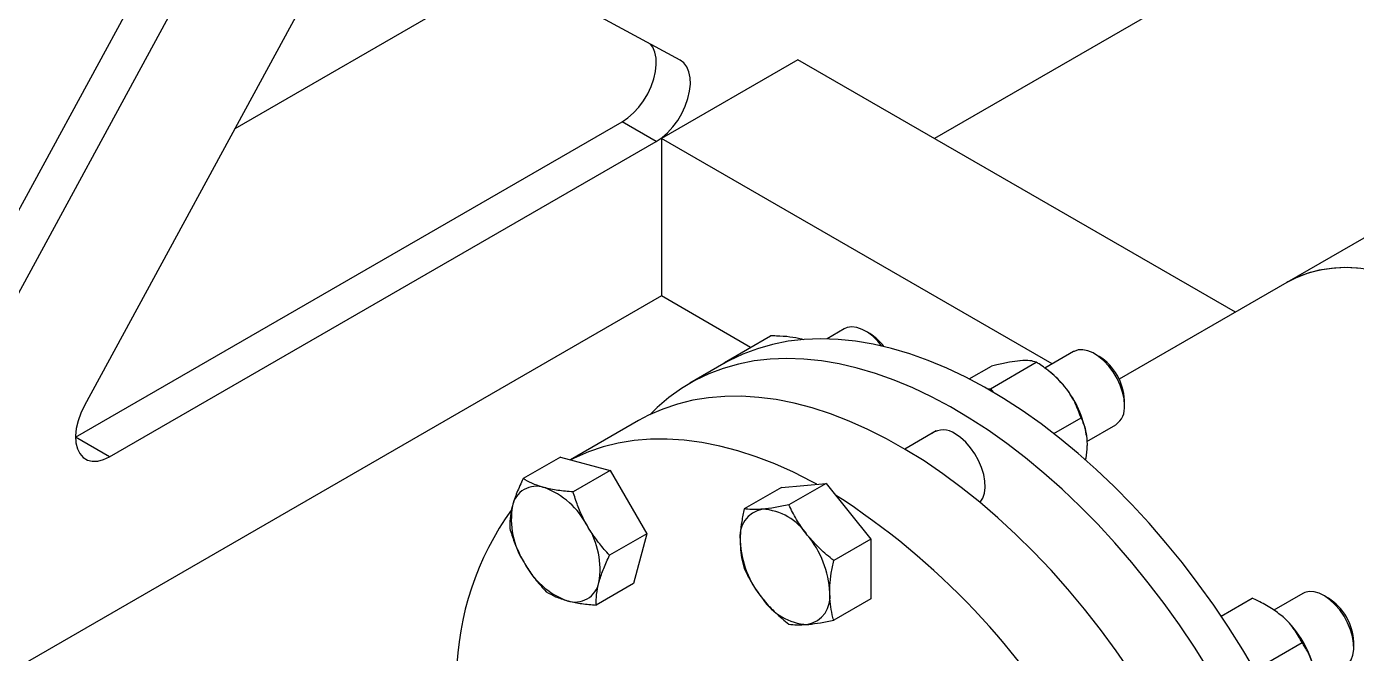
# Model space of a CAD drawing. Header units: inches. Extents: x 0.9 to 37.1, y -8.4 to 11.7.
# Drawn here: x 13.7337 to 13.8772, y 4.042 to 4.1097 of the extents above; entities that cross this region are included whole.
import ezdxf

# ---------------------------------------------------------------- set-up
doc = ezdxf.new("R2010")
doc.units = ezdxf.units.IN
doc.header["$MEASUREMENT"] = 0

msp = doc.modelspace()

# ---------------------------------------------------------------- linework, layer by layer
at = {"color": 7, "linetype": 'Continuous', "lineweight": 25}
for p, q in [((13.71326789211498, 4.05379333925503), (13.75935543581776, 4.138706037039272)), ((13.71695073993366, 4.051667276463824), (13.76303828363644, 4.136579974248067)), ((13.94385556673828, 4.124851828368741), (13.86967435968822, 4.082027929071073)), ((13.80420364040544, 4.106055782657646), (13.77290656637997, 4.123029613404078)), ((13.87137242255358, 4.120514131825578), (13.83166112536957, 4.097589287930276)), ((13.76762281439943, 4.11979314592771), (13.73992516100196, 4.068762383962175)), ((13.78604595003711, 4.115903526341521), (13.75614176356895, 4.098640206953539)), ((13.81692733963488, 4.106094921387419), (13.80219594836016, 4.097590670222599)), ((13.86414573498693, 4.078836321966283), (13.81692733963488, 4.106094921387419)), ((13.73896242760116, 4.065338861278932), (13.7979571550241, 4.099395792498036)), ((13.80164000284278, 4.097269729706832), (13.7979571550241, 4.099395792498036)), ((13.84437195324501, 4.073242980857712), (13.80219594836016, 4.097590670222599)), ((13.80219594836016, 4.097590670222599), (13.80219594836016, 4.080579403308313)), ((13.74264527541984, 4.063212798487728), (13.80164000284278, 4.097269729706832)), ((13.86967435968822, 4.082027929071071), (13.85159436341589, 4.071590569388501)), ((13.80219594836016, 4.080579403308313), (13.71229039027719, 4.028678029378825)), ((13.81181428787319, 4.075026854096773), (13.80219594836016, 4.080579403308313)), ((13.80900844196832, 4.073407073733887), (13.81396187228444, 4.076266628188058)), ((13.82192772628146, 4.077016518129071), (13.82007849517911, 4.075948979736879)), ((13.82469387225689, 4.076509269279218), (13.82420671068081, 4.076790593102097)), ((13.84666730961479, 4.074568061884843), (13.84356478460216, 4.072777012318611)), ((13.80893189564895, 4.073272873986193), (13.80524904783027, 4.071146811194988)), ((13.80897988365945, 4.073300484220828), (13.80900844196832, 4.073407073733887)), ((13.80900844196832, 4.073407073733887), (13.80911655913632, 4.073378112401654)), ((13.83542119920872, 4.071613883427993), (13.83781478611913, 4.07299567173918)), ((13.83769325214111, 4.070568161629517), (13.84264668245724, 4.073427716083688)), ((13.84943345559022, 4.074060813034991), (13.84894629401414, 4.07434213685787)), ((13.84413913510952, 4.072360490487697), (13.84392005548481, 4.072532058913222)), ((13.83739297638517, 4.070541312452078), (13.83769325214111, 4.070568161629517)), ((13.83769325214111, 4.070568161629517), (13.83799660927936, 4.070190788233498)), ((13.85216826210993, 4.068760919679085), (13.85216826210993, 4.069323475893638)), ((13.84453920065784, 4.065720016095104), (13.84747857879535, 4.067416882975059)), ((13.79972145509664, 4.067112906424993), (13.79238924074814, 4.062880109179225)), ((13.83185805759594, 4.066018862669179), (13.82844872396009, 4.064050696254808)), ((13.84809729057899, 4.064869243121276), (13.85122423092238, 4.066674387357937)), ((13.74264527541984, 4.063212798487728), (13.73896242760116, 4.065338861278932)), ((13.84805752693431, 4.065523350057588), (13.8480482288951, 4.065589007735272)), ((13.79128541831276, 4.063175789956532), (13.7872681057217, 4.060856644762104)), ((13.79128541831276, 4.063175789956532), (13.79667469839916, 4.0617321641758)), ((13.79667469839916, 4.0617321641758), (13.7926573858081, 4.059413018981373)), ((13.79667469839916, 4.0617321641758), (13.80061992523862, 4.054898830862522)), ((13.81513833214745, 4.059904833507656), (13.81997022848556, 4.060336877852162)), ((13.81997022848556, 4.060336877852162), (13.8159529158945, 4.058017732657735)), ((13.81997022848556, 4.060336877852162), (13.82480212482367, 4.054326044743533)), ((13.81513833214745, 4.059904833507656), (13.81112101955639, 4.057585688313229)), ((13.80061992523862, 4.054898830862522), (13.79660261264756, 4.052579685668094)), ((13.80061992523862, 4.054898830862522), (13.79917587199169, 4.049509123329975)), ((13.82480212482367, 4.054326044743533), (13.8207848122326, 4.052006899549106)), ((13.82480212482367, 4.054326044743533), (13.82480212482367, 4.047883167290397)), ((13.79917587199169, 4.049509123329975), (13.79515855940062, 4.047189978135548)), ((13.82480212482367, 4.047883167290397), (13.8207848122326, 4.04556402209597)), ((13.86260023763733, 4.045997274829024), (13.86594221254364, 4.047926555876533)), ((13.87140689294813, 4.048452803208171), (13.8682868286185, 4.04665162840976)), ((13.87417303892355, 4.047945554358319), (13.87368587734747, 4.048226878181198)), ((13.86637806231391, 4.040288296861362), (13.87133149263003, 4.043147851315534)), ((13.87690784544326, 4.042645661002412), (13.87690784544326, 4.043208217216966))]:
    msp.add_line(p, q, dxfattribs=at)
at = {"color": 7, "linetype": 'Continuous', "lineweight": 25, "flags": 128}
for points in [[(13.7979571550241, 4.099395792498036), (13.79857806001868, 4.099815109717944), (13.79918118928445, 4.100344175205726), (13.79974927598935, 4.100967842482107), (13.80026605652574, 4.101668256737616), (13.80071673611704, 4.102425365993337), (13.80108841237358, 4.103217495163824), (13.80137044467174, 4.104021966587527), (13.80155475878167, 4.10481574925972), (13.80163607802228, 4.105576118181187), (13.80161207432604, 4.106281304946346), (13.80148343488857, 4.106911120945335), (13.8012538424951, 4.107447535338495), (13.80101323760583, 4.107786083614516)], [(13.80164000284278, 4.097269729706832), (13.80226090783736, 4.097689046926739), (13.80286403710313, 4.098218112414521), (13.80343212380803, 4.098841779690901), (13.80394890434442, 4.099542193946411), (13.80439958393572, 4.100299303202132), (13.80477126019226, 4.101091432372618), (13.80505329249042, 4.101895903796322), (13.80523760660035, 4.102689686468516), (13.80531892584096, 4.103450055389981), (13.80529492214472, 4.104155242155141), (13.80516628270724, 4.104785058154129), (13.80493669031378, 4.105321472547288), (13.8046127179057, 4.105749128465424), (13.80420364040544, 4.106055782657646)], [(13.87731543966924, 4.083589893049887), (13.8758839270994, 4.083643642800088), (13.87449872698265, 4.083565275174466), (13.87316564932967, 4.083355118874075), (13.87189028553143, 4.083014055367475), (13.87067798490691, 4.082543515193541), (13.86967435968822, 4.082027929071071)], [(13.88692556178123, 4.080319643474566), (13.8853462275648, 4.081172286027244), (13.88377351762494, 4.081903176933261), (13.88221402845368, 4.082509250582153), (13.88067430109057, 4.082987964890412), (13.87916079368726, 4.083337311963865), (13.87767985441979, 4.083555826519477), (13.8762376948621, 4.083642592031264), (13.87484036393256, 4.083597244574518), (13.87349372252271, 4.083419974352229), (13.8722034189146, 4.083111524897318), (13.87097486508998, 4.08267318995399), (13.86981321403055, 4.08210680805133), (13.86967435968822, 4.082027929071073)], [(13.86640065479487, 4.039885683443208), (13.8649340285629, 4.042363281093805), (13.86339829206334, 4.044793621243636), (13.86179732469986, 4.047170564642557), (13.86013517065497, 4.049488106925252), (13.85841602867405, 4.051740393778779), (13.85664424145893, 4.053921735731076), (13.85482428469789, 4.056026622523057), (13.85296075575967, 4.058049737028007), (13.85105836208008, 4.059985968683104), (13.84912190927068, 4.061830426399146), (13.84715628897931, 4.063578450915865), (13.84516646653343, 4.065225626571624), (13.84315746839723, 4.066767792457764), (13.84113436947436, 4.068201052929411), (13.83910228028826, 4.069521787446227), (13.8370663340726, 4.070726659718198), (13.83503167380421, 4.071812626133396), (13.83300343921151, 4.072776943446408), (13.8309867537911, 4.07361717570801), (13.82898671186538, 4.074331200418587), (13.82700836571385, 4.074917213889752), (13.82505671281056, 4.075373735800617), (13.82313668320014, 4.075699612937215), (13.82125312704401, 4.075894022105617), (13.81941080236851, 4.07595647221139), (13.81761436304564, 4.075886805500148), (13.81586834703705, 4.07568519795605), (13.81417716493071, 4.075352158857249), (13.81254508879939, 4.074888529489412), (13.81097624140905, 4.07429548102056), (13.80947458580436, 4.073574511542596), (13.80893189564895, 4.073272873986193)], [(13.82596116955624, 4.075177508312737), (13.82553887584343, 4.075688418308638), (13.82499357190054, 4.07622355603753), (13.82442296075701, 4.07665732562338), (13.82384538232449, 4.076975785354792), (13.82327940044903, 4.077168699673968), (13.82274320625379, 4.077229868155959), (13.82225403346141, 4.077157324795426), (13.82192772628146, 4.077016518129071)], [(13.85216826210993, 4.068760919679085), (13.8521164753403, 4.069455264075391), (13.85196277950081, 4.070187083403002), (13.85171211450218, 4.070932856386583), (13.85137253692373, 4.07166861326882), (13.85095496106824, 4.072370706218135), (13.85047280816727, 4.073016569389451), (13.8499415750118, 4.073585444209026), (13.84937833587252, 4.074059046572085), (13.84880119371882, 4.074422154509001), (13.84822869837438, 4.074663097431913), (13.84767925031064, 4.074774131237032), (13.84717050924043, 4.0747516872065), (13.84671882652037, 4.074596486709927), (13.84666730961479, 4.074568061884843)], [(13.86125118074422, 4.0402372183026), (13.85971544424466, 4.042667558452432), (13.85811447688118, 4.045044501851352), (13.85645232283629, 4.047362044134046), (13.85473318085537, 4.049614330987573), (13.85296139364025, 4.051795672939871), (13.85114143687921, 4.053900559731852), (13.84927790794099, 4.055923674236801), (13.8473755142614, 4.057859905891899), (13.845439061452, 4.059704363607941), (13.84347344116063, 4.06145238812466), (13.84148361871475, 4.06309956378042), (13.83947462057855, 4.064641729666558), (13.83745152165567, 4.066074990138207), (13.83541943246959, 4.067395724655022), (13.83338348625392, 4.068600596926993), (13.83134882598553, 4.069686563342191), (13.82932059139283, 4.070650880655204), (13.82730390597242, 4.071491112916805), (13.82530386404671, 4.072205137627382), (13.82332551789517, 4.072791151098548), (13.82137386499188, 4.073247673009412), (13.81945383538146, 4.07357355014601), (13.81757027922533, 4.073767959314411), (13.81572795454983, 4.073830409420185), (13.81393151522696, 4.073760742708943), (13.81218549921837, 4.073559135164845), (13.81049431711203, 4.073226096066044), (13.80886224098072, 4.072762466698207), (13.80729339359037, 4.072169418229356), (13.80579173798568, 4.071448448751391), (13.804361067479, 4.070601379495786), (13.80300499606822, 4.069630350232996), (13.80172694930739, 4.068537813867212), (13.80092913142636, 4.06775293475454)], [(13.73992516100196, 4.068762383962175), (13.73952904003449, 4.067933178995508), (13.73923110642429, 4.067089241877333), (13.73904074756037, 4.066257163652639), (13.73896396133169, 4.065463161712549), (13.73900316714369, 4.064732253728233), (13.73915712968691, 4.064087469386002), (13.73942099785949, 4.063549124760454), (13.7397864576173, 4.063134182189015), (13.74024199393553, 4.062855715817071), (13.7407732536278, 4.062722499653575), (13.74136349759109, 4.062738731116696), (13.74199412822678, 4.06290389878022), (13.74264527541984, 4.063212798487728)], [(13.85287993485474, 4.039925721706584), (13.85126194615116, 4.042268527095348), (13.84958424435691, 4.044549363399033), (13.84785113610845, 4.046762375743561), (13.84606707026978, 4.048901883357984), (13.84423662651234, 4.050962394156939), (13.84236450355899, 4.052938618838757), (13.8404555071225, 4.054825484463026), (13.83851453756935, 4.056618147472746), (13.83654657734055, 4.058312006127685), (13.83455667816177, 4.059902712316967), (13.83254994807568, 4.061386182720621), (13.83053153832961, 4.062758609291392), (13.82850663015244, 4.064016469029961), (13.82648042145442, 4.065156533028418), (13.82445811348421, 4.066175874758829), (13.82244489747738, 4.067071877585592), (13.82044594133053, 4.067842241482302), (13.81846637633543, 4.068484988935883), (13.81651128400703, 4.068998470022843), (13.8145856830393, 4.069381366644594), (13.8126945164223, 4.069632695910999), (13.81084263875361, 4.069751812663436), (13.80903480377665, 4.069738411130912), (13.80727565217788, 4.069592525714967), (13.80556969967422, 4.069314530901371), (13.80392132542129, 4.068905140298825), (13.80233476077214, 4.068365404807134), (13.80081407841548, 4.067696709919562), (13.79972145509664, 4.067112906424993)], [(13.8189585415473, 4.060246417794765), (13.81845065325763, 4.060521046517516), (13.81642834528742, 4.061540388247926), (13.81441512928059, 4.062436391074689), (13.81241617313374, 4.063206754971399), (13.81043660813864, 4.063849502424981), (13.80848151581024, 4.06436298351194), (13.80655591484251, 4.064745880133691), (13.80466474822551, 4.064997209400096), (13.80281287055682, 4.065116326152533), (13.80100503557986, 4.065102924620009), (13.79924588398109, 4.064957039204064), (13.79753993147743, 4.064679044390469), (13.7958915572245, 4.064269653787922), (13.79430499257535, 4.063729918296231), (13.79278431021869, 4.063061223408659), (13.79241380847027, 4.06287352822658)], [(13.83657807150199, 4.058285854267591), (13.83659732672479, 4.058308034620913), (13.83687265634143, 4.058739922629239), (13.83705220299082, 4.059274380512304), (13.83713019589591, 4.059894230353991), (13.83710412830056, 4.060579549670376), (13.83697483803874, 4.061308311734745), (13.83674648060584, 4.062057093534723), (13.83642639559764, 4.06280182860716), (13.83602487080969, 4.063518580554057), (13.83555481157903, 4.064184312378095), (13.83503132599611, 4.064777626910684), (13.83447123931829, 4.065279454534564), (13.83389255319224, 4.065673666097001)], [(13.87596399943525, 4.040559235600512), (13.87633424858362, 4.040857617389369), (13.87661936006775, 4.041273260102667), (13.87681017016997, 4.041792804641607), (13.87690054609658, 4.042399552417224), (13.87688758309094, 4.04307400205678), (13.87677169779473, 4.043794476193918), (13.8765566148567, 4.044537818197061), (13.87624924721946, 4.045280136442607), (13.87585947393178, 4.045997572211359), (13.87539982262782, 4.046667066527405), (13.8748850668787, 4.047267101292564), (13.87433175135774, 4.047778390895774), (13.87375766008105, 4.048184502068495), (13.87318124481462, 4.04847238206349), (13.8726210320194, 4.048632778180847), (13.87209502739557, 4.048660535157386), (13.87162013716453, 4.048554760861037), (13.87140689294813, 4.048452803208171)]]:
    msp.add_lwpolyline(points, dxfattribs=at)
at = {"color": 7, "linetype": 'Continuous', "lineweight": 25}
for centre, radius, start, end in [((13.82200176839174, 4.072085482629539), 0.005178543380394652, 35.90031122511887, 58.67731635133664), ((13.84622957057082, 4.069053195912297), 0.005944838809004655, 2.60583047996265, 57.38879298735046), ((13.83813084491138, 4.064777054584042), 0.009675125384712815, 38.45762815747343, 51.61052132570676), ((13.83709775610355, 4.063793177945062), 0.01109674992931317, 9.31335562439464, 39.1181715997828), ((13.84990049976852, 4.068530121610918), 0.002279476647253069, 305.5009980995528, 5.811182293788603), ((13.83258775276128, 4.063974545785161), 0.002142315102576269, 52.47836690410401, 124.6365624018263), ((13.78868269397763, 4.05741019306881), 0.002616873407543371, 71.08071345269599, 168.9300383020569), ((13.78655935486131, 4.051833125532884), 0.008583448034915573, 27.12956320629133, 69.74327230623591), ((13.7769222689722, 3.990756025454786), 0.08129693923498106, 29.71806586171261, 57.18287136798251), ((13.8119188854943, 4.038951001873589), 0.03185991243691669, 144.4013852711379, 178.7388455510032), ((13.79457562552876, 4.056460318624855), 0.008584854303464222, 170.2602057456895, 212.8691095645436), ((13.81365544589263, 4.0545982535702), 0.003005086801817132, 100.5467778285429, 189.2518791787319), ((13.81273228525654, 4.051326552220809), 0.006237189661671129, 33.43491464487694, 86.57046188780836), ((13.78698790444576, 4.051088026958098), 0.008584854303465493, 350.2602057457093, 32.86910956455458), ((13.80987592548157, 4.048053350612999), 0.01048844500674996, 2.639287361193615, 39.77207237908911), ((13.82116677115962, 4.054598082481507), 0.01048844500675985, 182.6392873612212, 219.7720723790827), ((13.79500417511321, 4.055715220050077), 0.008583448034921955, 207.1295632063102, 249.743272306224), ((13.79288083599689, 4.050138152514148), 0.002616873407544477, 251.0807134527186, 348.9300383020214), ((13.81831041138464, 4.051324880873691), 0.006237189661670272, 213.4349146448708, 266.5704618878127), ((13.81738725074856, 4.048053179524301), 0.003005086801815522, 280.5467778285301, 9.251879178753311), ((13.87096915390415, 4.042937937235624), 0.005944838809007717, 2.605830479969836, 57.38879298732631), ((13.86173331285532, 4.037606175909267), 0.01122114792275966, 12.27284158560584, 47.72715856002851)]:
    msp.add_arc(centre, radius, start, end, dxfattribs=at)
for points, knots in [([(13.81730101069591, 4.075916876286152), (13.81689956023837, 4.076003710485943), (13.81608215229641, 4.076180516772268), (13.81490024531804, 4.076252936463478), (13.81417376357081, 4.076263536499539), (13.81396187228444, 4.076266628188058)], [0, 0, 0, 0, 0.4060446745436387, 0.8267623950146417, 1, 1, 1, 1]), ([(13.81752909616302, 4.075830331810591), (13.81747037086953, 4.075857996216422), (13.81740133332992, 4.075890518531767), (13.81731404855965, 4.075913450849674), (13.81730101069591, 4.075916876286152)], [0, 0, 0, 0, 0.8506284235254431, 1, 1, 1, 1]), ([(13.84087523265645, 4.073583754899895), (13.8405127686209, 4.073539394626838), (13.83977474235699, 4.073449071054347), (13.83868519278955, 4.073210695827199), (13.83801133011865, 4.073044225703306), (13.83781478611913, 4.07299567173918)], [0, 0, 0, 0, 0.4060446745437036, 0.8267623950146998, 0.9999999999999999, 0.9999999999999999, 0.9999999999999999, 0.9999999999999999]), ([(13.84264668245724, 4.073427716083688), (13.84244038706189, 4.073491834995283), (13.84202028190638, 4.073622408366938), (13.84131422626152, 4.073622414260176), (13.84088681090114, 4.073584774521884), (13.84087523265645, 4.073583754899895)], [0, 0, 0, 0, 0.4841952181635656, 0.9860273763412022, 1, 1, 1, 1]), ([(13.84570712899456, 4.070794360517834), (13.84534466495901, 4.071200649801813), (13.8446066386951, 4.072027910255037), (13.84351708912766, 4.072857107382481), (13.84284322645675, 4.073298868591931), (13.84264668245724, 4.073427716083688)], [0, 0, 0, 0, 0.4060446745436762, 0.8267623950146396, 1, 1, 1, 1]), ([(13.84747857879535, 4.067416882975059), (13.8472722834, 4.067981735389721), (13.84685217824449, 4.069132015118963), (13.84614612259964, 4.070246041859975), (13.84571870723925, 4.070779898877583), (13.84570712899456, 4.070794360517834)], [0, 0, 0, 0, 0.4841952181635664, 0.9860273763412052, 1, 1, 1, 1]), ([(13.84747857879535, 4.067416882975059), (13.84757433251348, 4.067199413715251), (13.84780087676289, 4.066684901995046), (13.84806206620005, 4.06576033628868), (13.84810256899662, 4.064968462326918), (13.84812307716362, 4.06456750523695)], [0, 0, 0, 0, 0.2654708005954875, 0.6280788300799396, 1, 1, 1, 1]), ([(13.84812307716362, 4.06456750523695), (13.84812223052085, 4.064493593932679), (13.84811667324834, 4.064008448042603), (13.84807568580018, 4.063431095164559), (13.84795565311853, 4.062908310789977), (13.8479391372656, 4.062836378465142)], [0, 0, 0, 0, 0.134199397765018, 0.8808704827643629, 1, 1, 1, 1]), ([(13.7872681057217, 4.060856644762104), (13.78703022314356, 4.060349354903019), (13.78655009648161, 4.059325474177547), (13.78626058316347, 4.058386436380817), (13.78611451152433, 4.057912652338483)], [0, 0, 0, 0, 0.495457963477004, 1, 1, 1, 1]), ([(13.789531178191, 4.05988569321439), (13.78946780776272, 4.059903103943033), (13.78898801024019, 4.060034926067249), (13.7881702914909, 4.060333632975731), (13.78757066577647, 4.060681245769865), (13.7872681057217, 4.060856644762104)], [0, 0, 0, 0, 0.0701057182033203, 0.5307925293049826, 1, 1, 1, 1]), ([(13.7926573858081, 4.059413018981373), (13.79209914213851, 4.059460610807821), (13.7909724195692, 4.059556667042568), (13.79001449260989, 4.059775355629418), (13.789531178191, 4.05988569321439)], [0, 0, 0, 0, 0.4954579634770256, 0.9999999999999999, 0.9999999999999999, 0.9999999999999999, 0.9999999999999999]), ([(13.79419843165392, 4.055747213667385), (13.79404689715223, 4.056022243462393), (13.79365039031428, 4.056741889438336), (13.7931217494724, 4.057968083028218), (13.79281275025488, 4.058929579616371), (13.7926573858081, 4.059413018981373)], [0, 0, 0, 0, 0.2352153999993394, 0.6154671935982012, 1, 1, 1, 1]), ([(13.78611451152433, 4.057912652338483), (13.78609790885983, 4.05784905892434), (13.7859722048444, 4.057367573105423), (13.78582210099244, 4.056509937095246), (13.78582339801909, 4.055816721173466), (13.78582405247476, 4.055466937229558)], [0, 0, 0, 0, 0.07010571820324164, 0.5307925293049266, 1, 1, 1, 1]), ([(13.81112101955639, 4.057585688313229), (13.81102908921633, 4.057131504487751), (13.81084435965031, 4.056218844087236), (13.81070922732211, 4.055057949150096), (13.81069489470558, 4.054374606212749), (13.81068945198248, 4.054115110929312)], [0, 0, 0, 0, 0.3805934879738666, 0.7647841813874843, 1, 1, 1, 1]), ([(13.81310540015154, 4.057552571828134), (13.81304863709783, 4.057547747866373), (13.81261886609449, 4.057511224128655), (13.81189546833334, 4.057492528421514), (13.81138074130369, 4.057554445898527), (13.81112101955639, 4.057585688313229)], [0, 0, 0, 0, 0.0701057182032671, 0.5307925293049472, 1, 1, 1, 1]), ([(13.81595291589449, 4.058017732657735), (13.81543993301046, 4.057913015947063), (13.81440456185519, 4.057701662576259), (13.81354106873096, 4.057602568802535), (13.81310540015154, 4.057552571828134)], [0, 0, 0, 0, 0.4954579634769773, 1, 1, 1, 1]), ([(13.81793729648965, 4.054763177446072), (13.81788053343593, 4.054834729059925), (13.8174507624326, 4.055376468921755), (13.81672736467145, 4.056448042835188), (13.8162126376418, 4.05749131619796), (13.8159529158945, 4.058017732657735)], [0, 0, 0, 0, 0.07010571820326233, 0.5307925293049075, 1, 1, 1, 1]), ([(13.79660261264756, 4.052579685668094), (13.79641042110634, 4.052788637305826), (13.79587024760072, 4.053375916735178), (13.79503032122462, 4.054408796758976), (13.79447693653944, 4.055299130579226), (13.79419843165392, 4.055747213667385)], [0, 0, 0, 0, 0.2152816572951534, 0.6050705810155996, 1, 1, 1, 1]), ([(13.78582405247476, 4.055466937229558), (13.78597773972293, 4.054988444833097), (13.78628656680481, 4.054026937536491), (13.78681452729991, 4.052800416847218), (13.78721356587323, 4.052076162902708), (13.78736509832059, 4.05180113191557)], [0, 0, 0, 0, 0.3805934879738966, 0.7647841813874794, 1, 1, 1, 1]), ([(13.8207848122326, 4.052006899549106), (13.82027182934857, 4.052425358649853), (13.8192364581933, 4.053269949173359), (13.81837296506907, 4.054262429434107), (13.81793729648965, 4.054763177446072)], [0, 0, 0, 0, 0.4954579634770563, 1, 1, 1, 1]), ([(13.81068945198248, 4.054115110929312), (13.81070391614691, 4.053698878574103), (13.81073306073687, 4.052860190560853), (13.81091515088572, 4.051891768573405), (13.81106735297423, 4.051338051838347), (13.81112101955639, 4.051142810860092)], [0, 0, 0, 0, 0.3894480145147177, 0.7847188654868438, 1, 1, 1, 1]), ([(13.78736509832059, 4.05180113191557), (13.78763955092247, 4.051359168718233), (13.78819255960744, 4.050468634305742), (13.78903202069062, 4.049435152856811), (13.78957708809656, 4.048842554563943), (13.78976927931422, 4.048633603916279)], [0, 0, 0, 0, 0.3894480145147336, 0.7847188654868757, 1, 1, 1, 1]), ([(13.79544901845019, 4.049635693244473), (13.79546665216493, 4.049699881871253), (13.79560016258734, 4.050185874232992), (13.7959387867601, 4.051152340707848), (13.79637998976464, 4.052101006460229), (13.79660261264756, 4.052579685668094)], [0, 0, 0, 0, 0.07010571820324185, 0.5307925293049287, 1, 1, 1, 1]), ([(13.8203532446587, 4.048536322165189), (13.82035868532479, 4.048795816256764), (13.8203729214313, 4.049474811340829), (13.82050740184356, 4.050635376364802), (13.82069199766734, 4.0515480222571), (13.8207848122326, 4.052006899549106)], [0, 0, 0, 0, 0.2352153999993349, 0.6154671935981764, 1, 1, 1, 1]), ([(13.81112101955639, 4.051142810860092), (13.81139275787985, 4.05058508423892), (13.81194121676737, 4.04945940524638), (13.81271499600112, 4.048415134259057), (13.81310540015154, 4.04788825564843)], [0, 0, 0, 0, 0.4954579634770548, 1, 1, 1, 1]), ([(13.78976927931423, 4.048633603916279), (13.79008627842325, 4.048446744569408), (13.7907260887248, 4.048069599865625), (13.79159430179364, 4.047799120552199), (13.79203235178352, 4.047662652368565)], [0, 0, 0, 0, 0.4954579634770232, 1, 1, 1, 1]), ([(13.79515855940062, 4.047189978135548), (13.79515519741819, 4.047558000474209), (13.7951484118124, 4.048300792730646), (13.79534821124006, 4.049188039800799), (13.79544901845019, 4.049635693244473)], [0, 0, 0, 0, 0.4954579634770048, 0.9999999999999999, 0.9999999999999999, 0.9999999999999999, 0.9999999999999999]), ([(13.79203235178352, 4.047662652368565), (13.79209675326205, 4.04764583685256), (13.79258435719155, 4.047518521271166), (13.79359059626164, 4.047328644827363), (13.79463272200726, 4.04723648186383), (13.79515855940062, 4.047189978135548)], [0, 0, 0, 0, 0.07010571820331954, 0.5307925293049811, 1, 1, 1, 1]), ([(13.81310540015154, 4.04788825564843), (13.8131631942555, 4.047817299247213), (13.8136007716658, 4.047280065928207), (13.81451268974777, 4.046317322479452), (13.81546991680859, 4.045529498947281), (13.8159529158945, 4.045131977751462)], [0, 0, 0, 0, 0.07010571820326379, 0.530792529304907, 1, 1, 1, 1]), ([(13.8207848122326, 4.04556402209597), (13.82073114583649, 4.045759264013858), (13.8205803110748, 4.046308010907484), (13.82039761151503, 4.04727584573304), (13.82036809805593, 4.048114332448294), (13.8203532446587, 4.048536322165189)], [0, 0, 0, 0, 0.2152816572951841, 0.6050705810156048, 1, 1, 1, 1]), ([(13.8692813509551, 4.045909264584494), (13.86887990049756, 4.04622937216034), (13.8680624925556, 4.04688115488934), (13.86688058557723, 4.047506190695336), (13.86615410383, 4.047831634437191), (13.86594221254364, 4.047926555876533)], [0, 0, 0, 0, 0.4060446745436733, 0.8267623950147102, 1, 1, 1, 1]), ([(13.87133149263003, 4.043147851315534), (13.87108187796952, 4.043616944025255), (13.87057355636788, 4.044572216271812), (13.86977112497782, 4.045473198934433), (13.86929426850883, 4.045897763563205), (13.8692813509551, 4.045909264584494)], [0, 0, 0, 0, 0.4841952181635648, 0.9860273763411899, 1, 1, 1, 1]), ([(13.8159529158945, 4.045131977751462), (13.81622465421796, 4.04509742694171), (13.81677311310548, 4.04502769184348), (13.81754689233923, 4.045074994890627), (13.81793729648965, 4.045098861266368)], [0, 0, 0, 0, 0.4954579634769781, 1, 1, 1, 1]), ([(13.81793729648965, 4.045098861266368), (13.81799509059361, 4.045104280440766), (13.81843266800391, 4.045145310721305), (13.81934458608587, 4.045272836893128), (13.8203018131467, 4.045466369246714), (13.8207848122326, 4.04556402209597)], [0, 0, 0, 0, 0.07010571820326811, 0.5307925293049487, 1, 1, 1, 1]), ([(13.87269801762177, 4.039991424342668), (13.87257251758243, 4.040470886490662), (13.87231698236769, 4.041447136885375), (13.87178879185949, 4.042449677857292), (13.87143475403942, 4.042990198796889), (13.87133149263003, 4.043147851315534)], [0, 0, 0, 0, 0.4060446745436633, 0.8267623950146913, 1, 1, 1, 1])]:
    msp.add_open_spline(points, degree=3, knots=knots, dxfattribs=at)

doc.saveas('drawing.dxf')
